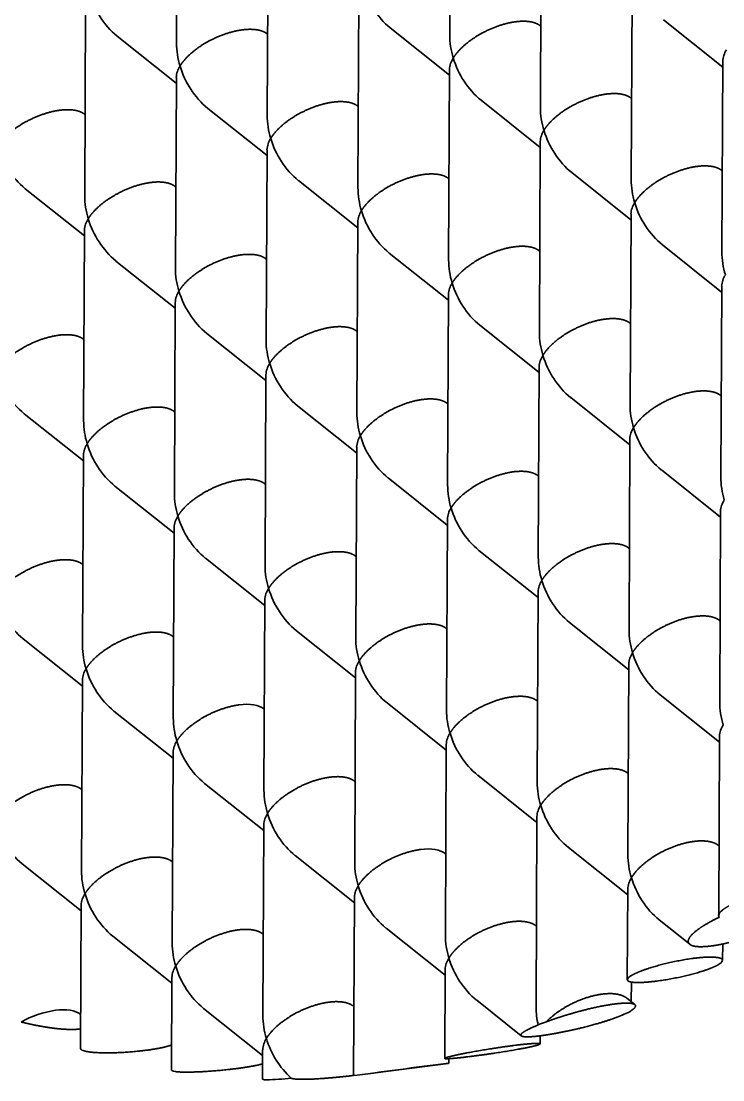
# Model space of a CAD drawing. Extents: x 23 to 587, y 4 to 413.
# Drawn here: x 423.98 to 427.67, y 117.62 to 123.18 of the extents above; entities that cross this region are included whole.
import ezdxf

# ---------------------------------------------------------------- set-up
doc = ezdxf.new("R2010")
doc.units = 0
doc.layers.get('0').update_dxf_attribs({"lineweight": 13})

# ---------------------------------------------------------------- blocks, each defined once
blk = doc.blocks.new('BLOCK6941')
at = {"color": 7, "lineweight": 35, "ltscale": 0.050027}
for p, q in [((0.043, -37.873), (0.033, -39.874)), ((-2.828, -37.958), (-2.838, -39.959)), ((0.996, -38.633), (0.986, -40.634)), ((-1.875, -38.717), (-1.884, -40.718)), ((1.949, -39.392), (1.939, -41.393)), ((-3.792, -39.561), (-3.802, -41.562)), ((-0.922, -39.477), (-0.931, -41.478)), ((0.031, -40.236), (0.022, -42.237)), ((2.902, -40.151), (2.892, -42.152)), ((-2.839, -40.321), (-2.849, -42.322)), ((0.984, -40.995), (0.975, -42.996)), ((-1.886, -41.08), (-1.896, -43.081)), ((1.938, -41.755), (1.928, -43.756)), ((-0.933, -41.839), (-0.943, -43.84)), ((-3.804, -41.924), (-3.813, -43.925)), ((2.891, -42.514), (2.881, -44.515)), ((-2.851, -42.683), (-2.86, -44.684)), ((0.02, -42.599), (0.01, -44.6)), ((-1.898, -43.443), (-1.907, -45.444)), ((0.973, -43.358), (0.963, -45.359)), ((1.926, -44.117), (1.917, -46.119)), ((-0.944, -44.202), (-0.954, -46.203)), ((-3.815, -44.287), (-3.825, -46.288)), ((2.879, -44.877), (2.87, -46.878)), ((0.009, -44.961), (-0.001, -46.963)), ((-2.862, -45.046), (-2.872, -47.047)), ((0.962, -45.721), (0.952, -47.722)), ((-1.909, -45.805), (-1.918, -47.807)), ((-0.956, -46.565), (-0.965, -48.566)), ((1.915, -46.48), (1.905, -48.481)), ((-3.826, -46.649), (-3.836, -48.651)), ((-0.003, -47.324), (-0.012, -49.325)), ((-2.873, -47.409), (-2.883, -49.41)), ((0.95, -48.084), (0.941, -50.085)), ((-1.92, -48.168), (-1.93, -50.169))]:
    blk.add_line(p, q, dxfattribs=at)
at = {"color": 7, "lineweight": 35, "ltscale": 0.00016101}
for p, q in [((0.99, -39.783), (0.985, -39.779)), ((-1.88, -39.868), (-1.885, -39.864)), ((1.943, -40.543), (1.938, -40.539)), ((-0.927, -40.627), (-0.932, -40.623)), ((-3.798, -40.712), (-3.803, -40.708)), ((2.896, -41.302), (2.891, -41.298)), ((0.026, -41.387), (0.021, -41.383)), ((-2.845, -41.471), (-2.85, -41.467)), ((-1.892, -42.231), (-1.897, -42.227)), ((0.979, -42.146), (0.974, -42.142)), ((1.932, -42.905), (1.927, -42.901)), ((-0.939, -42.99), (-0.944, -42.986)), ((-3.809, -43.075), (-3.814, -43.071)), ((2.885, -43.665), (2.88, -43.661)), ((0.014, -43.749), (0.009, -43.745)), ((-2.856, -43.834), (-2.861, -43.83)), ((0.968, -44.509), (0.963, -44.505)), ((-1.903, -44.593), (-1.908, -44.589)), ((-0.95, -45.353), (-0.955, -45.349)), ((1.921, -45.268), (1.916, -45.264)), ((-3.821, -45.437), (-3.826, -45.433)), ((0.003, -46.112), (-0.002, -46.108)), ((2.874, -46.027), (2.869, -46.023)), ((-2.867, -46.197), (-2.873, -46.193)), ((0.956, -46.871), (0.951, -46.867)), ((-1.914, -46.956), (-1.919, -46.952)), ((1.909, -47.631), (1.904, -47.627)), ((-3.832, -47.8), (-3.837, -47.796)), ((-0.961, -47.715), (-0.966, -47.711)), ((2.862, -48.39), (2.857, -48.386)), ((-2.879, -48.559), (-2.884, -48.555)), ((-0.008, -48.475), (-0.013, -48.471)), ((0.945, -49.234), (0.94, -49.23)), ((-1.926, -49.319), (-1.931, -49.315)), ((-0.973, -50.078), (-0.978, -50.074))]:
    blk.add_line(p, q, dxfattribs=at)
at = {"color": 7, "lineweight": 35, "ltscale": 0.019884}
for p, q in [((2.902, -40.213), (2.28, -39.717)), ((-2.84, -40.382), (-3.462, -39.887)), ((0.031, -40.298), (-0.591, -39.802)), ((0.984, -41.057), (0.362, -40.561)), ((-1.886, -41.142), (-2.509, -40.646)), ((1.937, -41.816), (1.315, -41.321)), ((-0.933, -41.901), (-1.555, -41.405)), ((-3.804, -41.986), (-4.426, -41.49)), ((2.89, -42.576), (2.268, -42.08)), ((0.02, -42.66), (-0.602, -42.165)), ((-2.851, -42.745), (-3.473, -42.249)), ((-1.898, -43.504), (-2.52, -43.009)), ((0.973, -43.42), (0.351, -42.924)), ((1.926, -44.179), (1.304, -43.683)), ((-0.945, -44.264), (-1.567, -43.768)), ((-3.815, -44.348), (-4.437, -43.853)), ((2.879, -44.938), (2.257, -44.443)), ((0.008, -45.023), (-0.614, -44.527)), ((-2.862, -45.108), (-3.484, -44.612)), ((0.961, -45.782), (0.339, -45.287)), ((-1.909, -45.867), (-2.531, -45.371)), ((-0.956, -46.626), (-1.578, -46.131)), ((1.915, -46.542), (1.292, -46.046)), ((-3.827, -46.711), (-4.449, -46.215)), ((-0.003, -47.386), (-0.625, -46.89)), ((2.868, -47.301), (2.246, -46.805)), ((-2.874, -47.47), (-3.496, -46.975)), ((0.95, -48.145), (0.328, -47.649)), ((-1.921, -48.23), (-2.543, -47.734)), ((1.903, -48.904), (1.281, -48.409)), ((-3.838, -49.074), (-4.46, -48.578)), ((-0.967, -48.989), (-1.59, -48.493)), ((-2.885, -49.833), (-3.507, -49.337)), ((-0.014, -49.748), (-0.636, -49.253)), ((-1.932, -50.592), (-2.554, -50.097))]:
    blk.add_line(p, q, dxfattribs=at)
at = {"color": 7, "lineweight": 35, "ltscale": 0.047028}
blk.add_line((2.868, -47.24), (2.859, -49.121), dxfattribs=at)
at = {"color": 7, "lineweight": 35, "ltscale": 0.023806}
blk.add_line((1.903, -48.843), (1.899, -49.795), dxfattribs=at)
at = {"color": 7, "lineweight": 35, "ltscale": 0.037616}
blk.add_line((-3.838, -49.012), (-3.845, -50.517), dxfattribs=at)
at = {"color": 7, "lineweight": 35, "ltscale": 0.046867}
blk.add_line((-0.967, -48.928), (-0.976, -50.802), dxfattribs=at)
at = {"color": 7, "lineweight": 35, "ltscale": 0.010265}
blk.add_line((2.555, -49.424), (2.234, -49.168), dxfattribs=at)
at = {"color": 7, "lineweight": 35, "ltscale": 0.004291}
blk.add_line((2.901, -49.421), (2.9, -49.592), dxfattribs=at)
at = {"color": 7, "lineweight": 35, "ltscale": 0.023382}
blk.add_line((-0.014, -49.687), (-0.019, -50.622), dxfattribs=at)
at = {"color": 7, "lineweight": 35, "ltscale": 0.024286}
blk.add_line((-2.885, -49.772), (-2.889, -50.743), dxfattribs=at)
at = {"color": 7, "lineweight": 35, "ltscale": 0.005187}
blk.add_line((1.942, -49.82), (1.941, -50.028), dxfattribs=at)
at = {"color": 7, "lineweight": 35, "ltscale": 0.01497}
blk.add_line((0.785, -50.385), (0.317, -50.012), dxfattribs=at)
at = {"color": 7, "lineweight": 35, "ltscale": 0.002713}
blk.add_line((1.978, -50.057), (1.893, -49.989), dxfattribs=at)
at = {"color": 7, "lineweight": 35, "ltscale": 0.000147225}
blk.add_line((-3.848, -50.159), (-3.842, -50.157), dxfattribs=at)
at = {"color": 7, "lineweight": 35, "ltscale": 0.000160587}
blk.add_line((-3.843, -50.163), (-3.848, -50.159), dxfattribs=at)
at = {"color": 7, "lineweight": 35, "ltscale": 0.001893}
blk.add_line((0.978, -50.263), (1.049, -50.237), dxfattribs=at)
at = {"color": 7, "lineweight": 35, "ltscale": 0.00052884}
blk.add_line((1.883, -50.151), (1.902, -50.142), dxfattribs=at)
at = {"color": 7, "lineweight": 35, "ltscale": 0.00043874}
blk.add_line((-3.861, -50.314), (-3.844, -50.311), dxfattribs=at)
at = {"color": 7, "lineweight": 35, "ltscale": 0.00043425}
blk.add_line((0.962, -50.271), (0.978, -50.263), dxfattribs=at)
at = {"color": 7, "lineweight": 35, "ltscale": 0.00213}
blk.add_line((0.983, -50.385), (0.982, -50.47), dxfattribs=at)
at = {"color": 7, "lineweight": 35, "ltscale": 0.007728}
blk.add_line((-1.932, -50.531), (-1.933, -50.84), dxfattribs=at)
at = {"color": 7, "lineweight": 35, "ltscale": 0.022685}
blk.add_line((-0.882, -50.791), (0.018, -50.674), dxfattribs=at)
at = {"color": 7, "lineweight": 35, "ltscale": 0.0001633}
blk.add_line((0.024, -50.673), (0.018, -50.674), dxfattribs=at)
at = {"color": 7, "lineweight": 35, "ltscale": 0.001191}
blk.add_line((0.025, -50.625), (0.024, -50.673), dxfattribs=at)
at = {"color": 7, "lineweight": 35, "ltscale": 0.000957414}
blk.add_line((-0.976, -50.802), (-0.938, -50.798), dxfattribs=at)
at = {"color": 7, "lineweight": 35, "ltscale": 0.001419}
blk.add_line((-0.938, -50.798), (-0.882, -50.791), dxfattribs=at)
at = {"color": 7, "lineweight": 35}
for centre, radius, start, end in [((-2.877, -39.186), 0.913, 196.3619, 230.1623), ((-0.006, -39.101), 0.913, 196.3619, 230.1623), ((0.87, -39.871), 0.837, 180.2046, 197.1191), ((-2, -39.956), 0.837, 180.2046, 197.1191), ((0.269, -40.25), 0.239, 146.5034, 176.6622), ((0.947, -39.86), 0.913, 196.3619, 230.1623), ((3.14, -40.165), 0.239, 146.5034, 176.6622), ((-2.601, -40.335), 0.239, 146.5034, 176.6622), ((-1.924, -39.945), 0.913, 196.3619, 230.1623), ((1.823, -40.631), 0.837, 180.2046, 197.1191), ((-1.047, -40.715), 0.837, 180.1991, 197.116), ((1.223, -41.009), 0.239, 146.5034, 176.6622), ((1.9, -40.62), 0.913, 196.3619, 230.1623), ((-1.648, -41.094), 0.239, 146.5034, 176.6622), ((-0.971, -40.705), 0.913, 196.3594, 230.1725), ((-3.841, -40.789), 0.913, 196.3619, 230.1623), ((2.777, -41.39), 0.837, 180.2046, 197.1191), ((-2.965, -41.559), 0.837, 180.2046, 197.1191), ((-0.094, -41.475), 0.837, 180.1991, 197.116), ((2.176, -41.769), 0.239, 146.5034, 176.6622), ((2.853, -41.379), 0.913, 196.3594, 230.1725), ((-0.695, -41.853), 0.239, 146.5296, 176.692), ((-0.018, -41.464), 0.913, 196.3594, 230.1725), ((-3.566, -41.938), 0.239, 146.5296, 176.692), ((-2.888, -41.548), 0.913, 196.3619, 230.1623), ((0.859, -42.234), 0.837, 180.2046, 197.1191), ((3.73, -42.149), 0.837, 180.2046, 197.1191), ((-2.012, -42.319), 0.837, 180.2046, 197.1191), ((3.129, -42.528), 0.239, 146.5034, 176.6622), ((-2.612, -42.697), 0.239, 146.5296, 176.692), ((-1.935, -42.308), 0.913, 196.3619, 230.1623), ((0.258, -42.613), 0.239, 146.5034, 176.6622), ((0.935, -42.223), 0.913, 196.3594, 230.1725), ((1.812, -42.993), 0.837, 180.2046, 197.1191), ((-1.059, -43.078), 0.837, 180.2046, 197.1191), ((1.211, -43.372), 0.239, 146.5034, 176.6622), ((1.889, -42.983), 0.913, 196.3619, 230.1623), ((-1.659, -43.457), 0.239, 146.5034, 176.6622), ((-0.982, -43.067), 0.913, 196.3619, 230.1623), ((-3.853, -43.152), 0.913, 196.3619, 230.1623), ((2.765, -43.753), 0.837, 180.2046, 197.1191), ((-0.105, -43.837), 0.837, 180.2046, 197.1191), ((-2.976, -43.922), 0.837, 180.2046, 197.1191), ((2.164, -44.131), 0.239, 146.5034, 176.6622), ((2.841, -43.742), 0.913, 196.3594, 230.1725), ((-0.706, -44.216), 0.239, 146.5034, 176.6622), ((-0.029, -43.827), 0.913, 196.3619, 230.1623), ((-3.577, -44.301), 0.239, 146.5034, 176.6622), ((-2.9, -43.911), 0.913, 196.3619, 230.1623), ((3.718, -44.512), 0.837, 180.1991, 197.116), ((-2.023, -44.681), 0.837, 180.2046, 197.1191), ((0.848, -44.597), 0.837, 180.2046, 197.1191), ((3.117, -44.891), 0.239, 146.5034, 176.6622), ((0.247, -44.975), 0.239, 146.5034, 176.6622), ((0.924, -44.586), 0.913, 196.3619, 230.1623), ((-2.624, -45.06), 0.239, 146.5034, 176.6622), ((-1.947, -44.671), 0.913, 196.3619, 230.1623), ((-1.07, -45.441), 0.837, 180.2046, 197.1191), ((1.801, -45.356), 0.837, 180.1991, 197.116), ((-1.671, -45.819), 0.239, 146.5034, 176.6622), ((-0.993, -45.43), 0.913, 196.3619, 230.1623), ((1.2, -45.735), 0.239, 146.5034, 176.6622), ((1.877, -45.345), 0.913, 196.3619, 230.1623), ((-3.864, -45.515), 0.913, 196.3619, 230.1623), ((2.754, -46.116), 0.837, 180.2046, 197.1191), ((-0.117, -46.2), 0.837, 180.2046, 197.1191), ((-2.987, -46.285), 0.837, 180.2046, 197.1191), ((-0.718, -46.579), 0.239, 146.5034, 176.6622), ((-0.04, -46.189), 0.913, 196.3619, 230.1623), ((2.153, -46.494), 0.239, 146.5296, 176.692), ((2.83, -46.105), 0.913, 196.3619, 230.1623), ((-3.588, -46.663), 0.239, 146.5296, 176.692), ((-2.911, -46.274), 0.913, 196.3619, 230.1623), ((3.707, -46.875), 0.837, 180.2046, 197.1191), ((0.836, -46.96), 0.837, 180.2046, 197.1191), ((-2.034, -47.044), 0.837, 180.2046, 197.1191), ((3.106, -47.253), 0.239, 146.5034, 176.6622), ((0.235, -47.338), 0.239, 146.5296, 176.692), ((0.913, -46.949), 0.913, 196.3619, 230.1623), ((-2.635, -47.423), 0.239, 146.5034, 176.6622), ((-1.958, -47.033), 0.913, 196.3619, 230.1623), ((1.789, -47.719), 0.837, 180.2046, 197.1191), ((-1.081, -47.804), 0.837, 180.2046, 197.1191), ((1.188, -48.097), 0.239, 146.5034, 176.6622), ((1.866, -47.708), 0.913, 196.3619, 230.1623), ((-1.682, -48.182), 0.239, 146.5034, 176.6622), ((-1.005, -47.793), 0.913, 196.3619, 230.1623), ((-3.875, -47.877), 0.913, 196.3619, 230.1623), ((-0.128, -48.563), 0.837, 180.2046, 197.1191), ((2.742, -48.478), 0.837, 180.2046, 197.1191), ((-2.999, -48.648), 0.837, 180.2046, 197.1191), ((2.142, -48.857), 0.239, 146.5034, 176.6622), ((2.819, -48.467), 0.913, 196.3619, 230.1623), ((-3.6, -49.026), 0.239, 146.5034, 176.6622), ((-2.922, -48.637), 0.913, 196.3619, 230.1623), ((-0.729, -48.941), 0.239, 146.5034, 176.6622), ((-0.052, -48.552), 0.913, 196.3619, 230.1623), ((2.942, -49.14), 0.086, 121.1523, 166.9645), ((2.886, -49.121), 0.0275, 180.1124, 223.3436), ((0.825, -49.322), 0.837, 180.2046, 197.1191), ((-2.046, -49.407), 0.837, 180.2046, 197.1191), ((0.224, -49.701), 0.239, 146.5034, 176.6622), ((0.901, -49.311), 0.913, 196.3594, 230.1725), ((-2.647, -49.785), 0.239, 146.5034, 176.6622), ((-1.969, -49.396), 0.913, 196.3619, 230.1623), ((2.836, -49.57), 0.068, 291.5622, 340.5866), ((1.963, -49.819), 0.0689, 111.4675, 159.1411), ((-3.949, -51.163), 1.059, 98.6779, 119.4316), ((1.751, -50.084), 0.81, 180.0159, 193.2861), ((1.866, -50.041), 0.108, 289.8835, 311.8488), ((-1.093, -50.166), 0.837, 180.2046, 197.1191), ((-1.693, -50.545), 0.239, 146.5296, 176.692), ((-1.008, -50.15), 0.923, 196.5069, 227.5162), ((-3.806, -50.498), 0.0445, 205.926, 268.3781), ((0.936, -50.409), 0.0776, 276.0714, 307.0322), ((7.236, -109.011), 58.783, 97.04697, 97.93779), ((0.031, -50.695), 0.0887, 97.1741, 123.9418), ((-1.906, -50.786), 0.0611, 243.6555, 280.4199), ((-1.942, -47.928), 2.919, 270.9257, 276.1228)]:
    blk.add_arc(centre, radius, start, end, dxfattribs=at)
for centre, major_axis, ratio, start_param, end_param in [((-2.372, -47.23), (0.489, 0.234), 0.464922, 0.221717, 0.956598), ((-0.466, -48.749), (0.489, 0.234), 0.464922, 0.221717, 0.956598), ((-4.301, -50.437), (0.489, 0.234), 0.464929, 0.219173, 0.956621), ((-2.415, -50.697), (0.474, 0.046), 0.108014, 3.13063, 3.534079)]:
    blk.add_ellipse(centre, major_axis=major_axis, ratio=ratio, start_param=start_param, end_param=end_param, dxfattribs=at)
for points, knots in [([(0.07, -40.118), (0.086, -40.092), (0.105, -40.065), (0.129, -40.038), (0.212, -39.955), (0.326, -39.876), (0.419, -39.824), (0.543, -39.774), (0.668, -39.746), (0.687, -39.742), (0.706, -39.739), (0.725, -39.737)], [0, 0, 0, 0, 0, 0, 0.437223, 0.437223, 0.437223, 1.382095, 1.382095, 1.382095, 1.555484, 1.555484, 1.555484, 1.555484, 1.555484, 1.555484]), ([(0.985, -39.779), (0.962, -39.761), (0.931, -39.745), (0.892, -39.735), (0.834, -39.729), (0.769, -39.732), (0.754, -39.733), (0.74, -39.735), (0.725, -39.737)], [0, 0, 0, 0, 0, 0, 0.4890695, 0.4890695, 0.4890695, 0.6239272, 0.6239272, 0.6239272, 0.6239272, 0.6239272, 0.6239272]), ([(-2.801, -40.203), (-2.785, -40.176), (-2.765, -40.149), (-2.742, -40.123), (-2.659, -40.039), (-2.545, -39.96), (-2.452, -39.909), (-2.328, -39.859), (-2.203, -39.831), (-2.184, -39.827), (-2.164, -39.824), (-2.146, -39.822)], [0, 0, 0, 0, 0, 0, 0.437223, 0.437223, 0.437223, 1.382095, 1.382095, 1.382095, 1.555484, 1.555484, 1.555484, 1.555484, 1.555484, 1.555484]), ([(-1.885, -39.864), (-1.909, -39.845), (-1.94, -39.83), (-1.978, -39.82), (-2.037, -39.814), (-2.102, -39.817), (-2.116, -39.818), (-2.131, -39.82), (-2.146, -39.822)], [0, 0, 0, 0, 0, 0, 0.4890695, 0.4890695, 0.4890695, 0.6239272, 0.6239272, 0.6239272, 0.6239272, 0.6239272, 0.6239272]), ([(1.023, -40.877), (1.039, -40.851), (1.058, -40.824), (1.082, -40.797), (1.165, -40.714), (1.279, -40.635), (1.372, -40.583), (1.496, -40.533), (1.621, -40.506), (1.64, -40.502), (1.659, -40.499), (1.678, -40.496)], [0, 0, 0, 0, 0, 0, 0.437223, 0.437223, 0.437223, 1.382095, 1.382095, 1.382095, 1.555484, 1.555484, 1.555484, 1.555484, 1.555484, 1.555484]), ([(1.938, -40.539), (1.915, -40.52), (1.884, -40.505), (1.845, -40.494), (1.787, -40.488), (1.722, -40.492), (1.707, -40.493), (1.693, -40.494), (1.678, -40.496)], [0, 0, 0, 0, 0, 0, 0.4890695, 0.4890695, 0.4890695, 0.6239272, 0.6239272, 0.6239272, 0.6239272, 0.6239272, 0.6239272]), ([(-4.718, -41.047), (-4.702, -41.02), (-4.683, -40.993), (-4.659, -40.967), (-4.576, -40.883), (-4.462, -40.804), (-4.369, -40.753), (-4.245, -40.703), (-4.12, -40.675), (-4.101, -40.671), (-4.082, -40.668), (-4.063, -40.666)], [0, 0, 0, 0, 0, 0, 0.437223, 0.437223, 0.437223, 1.382095, 1.382095, 1.382095, 1.555484, 1.555484, 1.555484, 1.555484, 1.555484, 1.555484]), ([(-3.803, -40.708), (-3.826, -40.689), (-3.857, -40.674), (-3.896, -40.664), (-3.954, -40.658), (-4.019, -40.661), (-4.034, -40.662), (-4.048, -40.664), (-4.063, -40.666)], [0, 0, 0, 0, 0, 0, 0.4890695, 0.4890695, 0.4890695, 0.6239272, 0.6239272, 0.6239272, 0.6239272, 0.6239272, 0.6239272]), ([(-1.848, -40.962), (-1.832, -40.936), (-1.812, -40.909), (-1.789, -40.882), (-1.706, -40.799), (-1.592, -40.72), (-1.498, -40.668), (-1.375, -40.618), (-1.25, -40.59), (-1.231, -40.586), (-1.211, -40.583), (-1.192, -40.581)], [0, 0, 0, 0, 0, 0, 0.437223, 0.437223, 0.437223, 1.382095, 1.382095, 1.382095, 1.555484, 1.555484, 1.555484, 1.555484, 1.555484, 1.555484]), ([(-0.932, -40.623), (-0.956, -40.605), (-0.987, -40.589), (-1.025, -40.579), (-1.084, -40.573), (-1.149, -40.576), (-1.163, -40.577), (-1.178, -40.579), (-1.192, -40.581)], [0, 0, 0, 0, 0, 0, 0.4890695, 0.4890695, 0.4890695, 0.6239272, 0.6239272, 0.6239272, 0.6239272, 0.6239272, 0.6239272]), ([(-0.894, -41.721), (-0.879, -41.695), (-0.859, -41.668), (-0.836, -41.641), (-0.753, -41.558), (-0.639, -41.479), (-0.545, -41.427), (-0.422, -41.377), (-0.297, -41.35), (-0.277, -41.346), (-0.258, -41.343), (-0.239, -41.34)], [0, 0, 0, 0, 0, 0, 0.437223, 0.437223, 0.437223, 1.382095, 1.382095, 1.382095, 1.555484, 1.555484, 1.555484, 1.555484, 1.555484, 1.555484]), ([(0.021, -41.383), (-0.003, -41.364), (-0.034, -41.349), (-0.072, -41.338), (-0.13, -41.333), (-0.196, -41.336), (-0.21, -41.337), (-0.225, -41.338), (-0.239, -41.34)], [0, 0, 0, 0, 0, 0, 0.4890695, 0.4890695, 0.4890695, 0.6239272, 0.6239272, 0.6239272, 0.6239272, 0.6239272, 0.6239272]), ([(1.976, -41.637), (1.992, -41.61), (2.011, -41.583), (2.035, -41.557), (2.118, -41.474), (2.232, -41.394), (2.325, -41.343), (2.449, -41.293), (2.574, -41.265), (2.593, -41.261), (2.612, -41.258), (2.631, -41.256)], [0, 0, 0, 0, 0, 0, 0.437223, 0.437223, 0.437223, 1.382095, 1.382095, 1.382095, 1.555484, 1.555484, 1.555484, 1.555484, 1.555484, 1.555484]), ([(2.891, -41.298), (2.868, -41.279), (2.837, -41.264), (2.799, -41.254), (2.74, -41.248), (2.675, -41.251), (2.661, -41.252), (2.646, -41.254), (2.631, -41.256)], [0, 0, 0, 0, 0, 0, 0.4890695, 0.4890695, 0.4890695, 0.6239272, 0.6239272, 0.6239272, 0.6239272, 0.6239272, 0.6239272]), ([(-3.765, -41.806), (-3.749, -41.78), (-3.73, -41.753), (-3.706, -41.726), (-3.623, -41.643), (-3.509, -41.564), (-3.416, -41.512), (-3.292, -41.462), (-3.167, -41.434), (-3.148, -41.431), (-3.129, -41.427), (-3.11, -41.425)], [0, 0, 0, 0, 0, 0, 0.437223, 0.437223, 0.437223, 1.382095, 1.382095, 1.382095, 1.555484, 1.555484, 1.555484, 1.555484, 1.555484, 1.555484]), ([(-2.85, -41.467), (-2.873, -41.449), (-2.904, -41.433), (-2.943, -41.423), (-3.001, -41.417), (-3.066, -41.42), (-3.081, -41.421), (-3.095, -41.423), (-3.11, -41.425)], [0, 0, 0, 0, 0, 0, 0.4890695, 0.4890695, 0.4890695, 0.6239272, 0.6239272, 0.6239272, 0.6239272, 0.6239272, 0.6239272]), ([(0.059, -42.481), (0.074, -42.454), (0.094, -42.427), (0.117, -42.401), (0.2, -42.318), (0.314, -42.238), (0.408, -42.187), (0.531, -42.137), (0.656, -42.109), (0.676, -42.105), (0.695, -42.102), (0.714, -42.1)], [0, 0, 0, 0, 0, 0, 0.437223, 0.437223, 0.437223, 1.382095, 1.382095, 1.382095, 1.555484, 1.555484, 1.555484, 1.555484, 1.555484, 1.555484]), ([(0.974, -42.142), (0.95, -42.123), (0.92, -42.108), (0.881, -42.098), (0.823, -42.092), (0.757, -42.095), (0.743, -42.096), (0.728, -42.098), (0.714, -42.1)], [0, 0, 0, 0, 0, 0, 0.4890695, 0.4890695, 0.4890695, 0.6239272, 0.6239272, 0.6239272, 0.6239272, 0.6239272, 0.6239272]), ([(-2.812, -42.565), (-2.796, -42.539), (-2.777, -42.512), (-2.753, -42.485), (-2.67, -42.402), (-2.556, -42.323), (-2.463, -42.271), (-2.339, -42.221), (-2.214, -42.194), (-2.195, -42.19), (-2.176, -42.187), (-2.157, -42.184)], [0, 0, 0, 0, 0, 0, 0.437223, 0.437223, 0.437223, 1.382095, 1.382095, 1.382095, 1.555484, 1.555484, 1.555484, 1.555484, 1.555484, 1.555484]), ([(-1.897, -42.227), (-1.92, -42.208), (-1.951, -42.193), (-1.99, -42.182), (-2.048, -42.177), (-2.113, -42.18), (-2.128, -42.181), (-2.142, -42.182), (-2.157, -42.184)], [0, 0, 0, 0, 0, 0, 0.4890695, 0.4890695, 0.4890695, 0.6239272, 0.6239272, 0.6239272, 0.6239272, 0.6239272, 0.6239272]), ([(1.012, -43.24), (1.028, -43.214), (1.047, -43.187), (1.071, -43.16), (1.153, -43.077), (1.268, -42.998), (1.361, -42.946), (1.484, -42.896), (1.609, -42.868), (1.629, -42.865), (1.648, -42.861), (1.667, -42.859)], [0, 0, 0, 0, 0, 0, 0.437223, 0.437223, 0.437223, 1.382095, 1.382095, 1.382095, 1.555484, 1.555484, 1.555484, 1.555484, 1.555484, 1.555484]), ([(1.927, -42.901), (1.904, -42.883), (1.873, -42.868), (1.834, -42.857), (1.776, -42.851), (1.71, -42.854), (1.696, -42.856), (1.682, -42.857), (1.667, -42.859)], [0, 0, 0, 0, 0, 0, 0.4890695, 0.4890695, 0.4890695, 0.6239272, 0.6239272, 0.6239272, 0.6239272, 0.6239272, 0.6239272]), ([(-1.859, -43.325), (-1.843, -43.298), (-1.824, -43.271), (-1.8, -43.245), (-1.717, -43.162), (-1.603, -43.082), (-1.51, -43.031), (-1.386, -42.981), (-1.261, -42.953), (-1.242, -42.949), (-1.223, -42.946), (-1.204, -42.944)], [0, 0, 0, 0, 0, 0, 0.437223, 0.437223, 0.437223, 1.382095, 1.382095, 1.382095, 1.555484, 1.555484, 1.555484, 1.555484, 1.555484, 1.555484]), ([(-0.944, -42.986), (-0.967, -42.967), (-0.998, -42.952), (-1.036, -42.942), (-1.095, -42.936), (-1.16, -42.939), (-1.174, -42.94), (-1.189, -42.942), (-1.204, -42.944)], [0, 0, 0, 0, 0, 0, 0.4890695, 0.4890695, 0.4890695, 0.6239272, 0.6239272, 0.6239272, 0.6239272, 0.6239272, 0.6239272]), ([(-4.729, -43.409), (-4.714, -43.383), (-4.694, -43.356), (-4.671, -43.329), (-4.588, -43.246), (-4.474, -43.167), (-4.38, -43.115), (-4.257, -43.065), (-4.132, -43.038), (-4.112, -43.034), (-4.093, -43.031), (-4.074, -43.028)], [0, 0, 0, 0, 0, 0, 0.437223, 0.437223, 0.437223, 1.382095, 1.382095, 1.382095, 1.555484, 1.555484, 1.555484, 1.555484, 1.555484, 1.555484]), ([(-3.814, -43.071), (-3.838, -43.052), (-3.869, -43.037), (-3.907, -43.026), (-3.966, -43.021), (-4.031, -43.024), (-4.045, -43.025), (-4.06, -43.026), (-4.074, -43.028)], [0, 0, 0, 0, 0, 0, 0.4890695, 0.4890695, 0.4890695, 0.6239272, 0.6239272, 0.6239272, 0.6239272, 0.6239272, 0.6239272]), ([(1.965, -43.999), (1.981, -43.973), (2, -43.946), (2.024, -43.919), (2.107, -43.836), (2.221, -43.757), (2.314, -43.705), (2.437, -43.656), (2.562, -43.628), (2.582, -43.624), (2.601, -43.621), (2.62, -43.618)], [0, 0, 0, 0, 0, 0, 0.437223, 0.437223, 0.437223, 1.382095, 1.382095, 1.382095, 1.555484, 1.555484, 1.555484, 1.555484, 1.555484, 1.555484]), ([(2.88, -43.661), (2.857, -43.642), (2.826, -43.627), (2.787, -43.617), (2.729, -43.611), (2.664, -43.614), (2.649, -43.615), (2.635, -43.616), (2.62, -43.618)], [0, 0, 0, 0, 0, 0, 0.4890695, 0.4890695, 0.4890695, 0.6239272, 0.6239272, 0.6239272, 0.6239272, 0.6239272, 0.6239272]), ([(-3.776, -44.169), (-3.761, -44.142), (-3.741, -44.115), (-3.718, -44.089), (-3.635, -44.006), (-3.521, -43.926), (-3.427, -43.875), (-3.304, -43.825), (-3.179, -43.797), (-3.159, -43.793), (-3.14, -43.79), (-3.121, -43.788)], [0, 0, 0, 0, 0, 0, 0.437223, 0.437223, 0.437223, 1.382095, 1.382095, 1.382095, 1.555484, 1.555484, 1.555484, 1.555484, 1.555484, 1.555484]), ([(-2.861, -43.83), (-2.885, -43.811), (-2.916, -43.796), (-2.954, -43.786), (-3.012, -43.78), (-3.078, -43.783), (-3.092, -43.784), (-3.107, -43.786), (-3.121, -43.788)], [0, 0, 0, 0, 0, 0, 0.4890695, 0.4890695, 0.4890695, 0.6239272, 0.6239272, 0.6239272, 0.6239272, 0.6239272, 0.6239272]), ([(-0.906, -44.084), (-0.89, -44.058), (-0.871, -44.031), (-0.847, -44.004), (-0.764, -43.921), (-0.65, -43.842), (-0.557, -43.79), (-0.433, -43.74), (-0.308, -43.712), (-0.289, -43.709), (-0.27, -43.705), (-0.251, -43.703)], [0, 0, 0, 0, 0, 0, 0.437223, 0.437223, 0.437223, 1.382095, 1.382095, 1.382095, 1.555484, 1.555484, 1.555484, 1.555484, 1.555484, 1.555484]), ([(0.009, -43.745), (-0.014, -43.727), (-0.045, -43.712), (-0.083, -43.701), (-0.142, -43.695), (-0.207, -43.698), (-0.221, -43.7), (-0.236, -43.701), (-0.251, -43.703)], [0, 0, 0, 0, 0, 0, 0.4890695, 0.4890695, 0.4890695, 0.6239272, 0.6239272, 0.6239272, 0.6239272, 0.6239272, 0.6239272]), ([(0.047, -44.843), (0.063, -44.817), (0.082, -44.79), (0.106, -44.763), (0.189, -44.68), (0.303, -44.601), (0.396, -44.549), (0.52, -44.5), (0.645, -44.472), (0.664, -44.468), (0.683, -44.465), (0.702, -44.462)], [0, 0, 0, 0, 0, 0, 0.437223, 0.437223, 0.437223, 1.382095, 1.382095, 1.382095, 1.555484, 1.555484, 1.555484, 1.555484, 1.555484, 1.555484]), ([(0.963, -44.505), (0.939, -44.486), (0.908, -44.471), (0.87, -44.461), (0.811, -44.455), (0.746, -44.458), (0.732, -44.459), (0.717, -44.46), (0.702, -44.462)], [0, 0, 0, 0, 0, 0, 0.4890695, 0.4890695, 0.4890695, 0.6239272, 0.6239272, 0.6239272, 0.6239272, 0.6239272, 0.6239272]), ([(-2.823, -44.928), (-2.808, -44.902), (-2.788, -44.875), (-2.765, -44.848), (-2.682, -44.765), (-2.567, -44.686), (-2.474, -44.634), (-2.351, -44.584), (-2.226, -44.556), (-2.206, -44.553), (-2.187, -44.549), (-2.168, -44.547)], [0, 0, 0, 0, 0, 0, 0.437223, 0.437223, 0.437223, 1.382095, 1.382095, 1.382095, 1.555484, 1.555484, 1.555484, 1.555484, 1.555484, 1.555484]), ([(-1.908, -44.589), (-1.931, -44.571), (-1.962, -44.556), (-2.001, -44.545), (-2.059, -44.539), (-2.125, -44.542), (-2.139, -44.544), (-2.153, -44.545), (-2.168, -44.547)], [0, 0, 0, 0, 0, 0, 0.4890695, 0.4890695, 0.4890695, 0.6239272, 0.6239272, 0.6239272, 0.6239272, 0.6239272, 0.6239272]), ([(1, -45.603), (1.016, -45.576), (1.036, -45.55), (1.059, -45.523), (1.142, -45.44), (1.256, -45.36), (1.349, -45.309), (1.473, -45.259), (1.598, -45.231), (1.617, -45.227), (1.637, -45.224), (1.655, -45.222)], [0, 0, 0, 0, 0, 0, 0.437223, 0.437223, 0.437223, 1.382095, 1.382095, 1.382095, 1.555484, 1.555484, 1.555484, 1.555484, 1.555484, 1.555484]), ([(1.916, -45.264), (1.892, -45.245), (1.861, -45.23), (1.823, -45.22), (1.764, -45.214), (1.699, -45.217), (1.685, -45.218), (1.67, -45.22), (1.655, -45.222)], [0, 0, 0, 0, 0, 0, 0.4890695, 0.4890695, 0.4890695, 0.6239272, 0.6239272, 0.6239272, 0.6239272, 0.6239272, 0.6239272]), ([(-1.87, -45.687), (-1.854, -45.661), (-1.835, -45.634), (-1.811, -45.607), (-1.728, -45.524), (-1.614, -45.445), (-1.521, -45.393), (-1.398, -45.344), (-1.273, -45.316), (-1.253, -45.312), (-1.234, -45.309), (-1.215, -45.306)], [0, 0, 0, 0, 0, 0, 0.437223, 0.437223, 0.437223, 1.382095, 1.382095, 1.382095, 1.555484, 1.555484, 1.555484, 1.555484, 1.555484, 1.555484]), ([(-0.955, -45.349), (-0.978, -45.33), (-1.009, -45.315), (-1.048, -45.305), (-1.106, -45.299), (-1.171, -45.302), (-1.186, -45.303), (-1.2, -45.304), (-1.215, -45.306)], [0, 0, 0, 0, 0, 0, 0.4890695, 0.4890695, 0.4890695, 0.6239272, 0.6239272, 0.6239272, 0.6239272, 0.6239272, 0.6239272]), ([(-4.741, -45.772), (-4.725, -45.746), (-4.706, -45.719), (-4.682, -45.692), (-4.599, -45.609), (-4.485, -45.53), (-4.392, -45.478), (-4.268, -45.428), (-4.143, -45.4), (-4.124, -45.397), (-4.105, -45.393), (-4.086, -45.391)], [0, 0, 0, 0, 0, 0, 0.437223, 0.437223, 0.437223, 1.382095, 1.382095, 1.382095, 1.555484, 1.555484, 1.555484, 1.555484, 1.555484, 1.555484]), ([(-3.826, -45.433), (-3.849, -45.415), (-3.88, -45.4), (-3.918, -45.389), (-3.977, -45.383), (-4.042, -45.386), (-4.056, -45.388), (-4.071, -45.389), (-4.086, -45.391)], [0, 0, 0, 0, 0, 0, 0.4890695, 0.4890695, 0.4890695, 0.6239272, 0.6239272, 0.6239272, 0.6239272, 0.6239272, 0.6239272]), ([(1.953, -46.362), (1.969, -46.336), (1.989, -46.309), (2.012, -46.282), (2.095, -46.199), (2.209, -46.12), (2.303, -46.068), (2.426, -46.018), (2.551, -45.99), (2.57, -45.987), (2.59, -45.984), (2.609, -45.981)], [0, 0, 0, 0, 0, 0, 0.437223, 0.437223, 0.437223, 1.382095, 1.382095, 1.382095, 1.555484, 1.555484, 1.555484, 1.555484, 1.555484, 1.555484]), ([(2.869, -46.023), (2.845, -46.005), (2.814, -45.99), (2.776, -45.979), (2.717, -45.973), (2.652, -45.977), (2.638, -45.978), (2.623, -45.979), (2.609, -45.981)], [0, 0, 0, 0, 0, 0, 0.4890695, 0.4890695, 0.4890695, 0.6239272, 0.6239272, 0.6239272, 0.6239272, 0.6239272, 0.6239272]), ([(-0.917, -46.447), (-0.901, -46.42), (-0.882, -46.394), (-0.858, -46.367), (-0.775, -46.284), (-0.661, -46.204), (-0.568, -46.153), (-0.444, -46.103), (-0.32, -46.075), (-0.3, -46.071), (-0.281, -46.068), (-0.262, -46.066)], [0, 0, 0, 0, 0, 0, 0.437223, 0.437223, 0.437223, 1.382095, 1.382095, 1.382095, 1.555484, 1.555484, 1.555484, 1.555484, 1.555484, 1.555484]), ([(-0.002, -46.108), (-0.025, -46.089), (-0.056, -46.074), (-0.095, -46.064), (-0.153, -46.058), (-0.218, -46.061), (-0.233, -46.062), (-0.247, -46.064), (-0.262, -46.066)], [0, 0, 0, 0, 0, 0, 0.4890695, 0.4890695, 0.4890695, 0.6239272, 0.6239272, 0.6239272, 0.6239272, 0.6239272, 0.6239272]), ([(-3.788, -46.531), (-3.772, -46.505), (-3.753, -46.478), (-3.729, -46.451), (-3.646, -46.368), (-3.532, -46.289), (-3.439, -46.237), (-3.315, -46.188), (-3.19, -46.16), (-3.171, -46.156), (-3.152, -46.153), (-3.133, -46.15)], [0, 0, 0, 0, 0, 0, 0.437223, 0.437223, 0.437223, 1.382095, 1.382095, 1.382095, 1.555484, 1.555484, 1.555484, 1.555484, 1.555484, 1.555484]), ([(-2.873, -46.193), (-2.896, -46.174), (-2.927, -46.159), (-2.965, -46.149), (-3.024, -46.143), (-3.089, -46.146), (-3.103, -46.147), (-3.118, -46.148), (-3.133, -46.15)], [0, 0, 0, 0, 0, 0, 0.4890695, 0.4890695, 0.4890695, 0.6239272, 0.6239272, 0.6239272, 0.6239272, 0.6239272, 0.6239272]), ([(-2.835, -47.291), (-2.819, -47.264), (-2.8, -47.238), (-2.776, -47.211), (-2.693, -47.128), (-2.579, -47.048), (-2.486, -46.997), (-2.362, -46.947), (-2.237, -46.919), (-2.218, -46.915), (-2.198, -46.912), (-2.18, -46.91)], [0, 0, 0, 0, 0, 0, 0.437223, 0.437223, 0.437223, 1.382095, 1.382095, 1.382095, 1.555484, 1.555484, 1.555484, 1.555484, 1.555484, 1.555484]), ([(0.036, -47.206), (0.052, -47.18), (0.071, -47.153), (0.095, -47.126), (0.178, -47.043), (0.292, -46.964), (0.385, -46.912), (0.509, -46.862), (0.634, -46.834), (0.653, -46.831), (0.672, -46.828), (0.691, -46.825)], [0, 0, 0, 0, 0, 0, 0.437223, 0.437223, 0.437223, 1.382095, 1.382095, 1.382095, 1.555484, 1.555484, 1.555484, 1.555484, 1.555484, 1.555484]), ([(0.951, -46.867), (0.928, -46.849), (0.897, -46.834), (0.858, -46.823), (0.8, -46.817), (0.735, -46.821), (0.72, -46.822), (0.706, -46.823), (0.691, -46.825)], [0, 0, 0, 0, 0, 0, 0.4890695, 0.4890695, 0.4890695, 0.6239272, 0.6239272, 0.6239272, 0.6239272, 0.6239272, 0.6239272]), ([(-1.882, -48.05), (-1.866, -48.024), (-1.846, -47.997), (-1.823, -47.97), (-1.74, -47.887), (-1.626, -47.808), (-1.533, -47.756), (-1.409, -47.706), (-1.284, -47.678), (-1.265, -47.675), (-1.245, -47.672), (-1.226, -47.669)], [0, 0, 0, 0, 0, 0, 0.437223, 0.437223, 0.437223, 1.382095, 1.382095, 1.382095, 1.555484, 1.555484, 1.555484, 1.555484, 1.555484, 1.555484]), ([(-0.966, -47.711), (-0.99, -47.693), (-1.021, -47.678), (-1.059, -47.667), (-1.118, -47.661), (-1.183, -47.665), (-1.197, -47.666), (-1.212, -47.667), (-1.226, -47.669)], [0, 0, 0, 0, 0, 0, 0.4890695, 0.4890695, 0.4890695, 0.6239272, 0.6239272, 0.6239272, 0.6239272, 0.6239272, 0.6239272]), ([(0.989, -47.965), (1.005, -47.939), (1.024, -47.912), (1.048, -47.886), (1.131, -47.802), (1.245, -47.723), (1.338, -47.671), (1.462, -47.622), (1.587, -47.594), (1.606, -47.59), (1.625, -47.587), (1.644, -47.584)], [0, 0, 0, 0, 0, 0, 0.437223, 0.437223, 0.437223, 1.382095, 1.382095, 1.382095, 1.555484, 1.555484, 1.555484, 1.555484, 1.555484, 1.555484]), ([(1.904, -47.627), (1.881, -47.608), (1.85, -47.593), (1.811, -47.583), (1.753, -47.577), (1.688, -47.58), (1.673, -47.581), (1.659, -47.583), (1.644, -47.584)], [0, 0, 0, 0, 0, 0, 0.4890695, 0.4890695, 0.4890695, 0.6239272, 0.6239272, 0.6239272, 0.6239272, 0.6239272, 0.6239272]), ([(-4.752, -48.135), (-4.736, -48.108), (-4.717, -48.082), (-4.693, -48.055), (-4.61, -47.972), (-4.496, -47.892), (-4.403, -47.841), (-4.28, -47.791), (-4.155, -47.763), (-4.135, -47.759), (-4.116, -47.756), (-4.097, -47.754)], [0, 0, 0, 0, 0, 0, 0.437223, 0.437223, 0.437223, 1.382095, 1.382095, 1.382095, 1.555484, 1.555484, 1.555484, 1.555484, 1.555484, 1.555484]), ([(-3.837, -47.796), (-3.86, -47.777), (-3.891, -47.762), (-3.93, -47.752), (-3.988, -47.746), (-4.053, -47.749), (-4.068, -47.75), (-4.082, -47.752), (-4.097, -47.754)], [0, 0, 0, 0, 0, 0, 0.4890695, 0.4890695, 0.4890695, 0.6239272, 0.6239272, 0.6239272, 0.6239272, 0.6239272, 0.6239272]), ([(1.942, -48.725), (1.958, -48.699), (1.977, -48.672), (2.001, -48.645), (2.084, -48.562), (2.198, -48.482), (2.291, -48.431), (2.415, -48.381), (2.54, -48.353), (2.559, -48.349), (2.578, -48.346), (2.597, -48.344)], [0, 0, 0, 0, 0, 0, 0.437223, 0.437223, 0.437223, 1.382095, 1.382095, 1.382095, 1.555484, 1.555484, 1.555484, 1.555484, 1.555484, 1.555484]), ([(2.857, -48.386), (2.834, -48.367), (2.803, -48.352), (2.765, -48.342), (2.706, -48.336), (2.641, -48.339), (2.626, -48.34), (2.612, -48.342), (2.597, -48.344)], [0, 0, 0, 0, 0, 0, 0.4890695, 0.4890695, 0.4890695, 0.6239272, 0.6239272, 0.6239272, 0.6239272, 0.6239272, 0.6239272]), ([(-0.929, -48.809), (-0.913, -48.783), (-0.893, -48.756), (-0.87, -48.73), (-0.787, -48.646), (-0.673, -48.567), (-0.579, -48.515), (-0.456, -48.466), (-0.331, -48.438), (-0.312, -48.434), (-0.292, -48.431), (-0.273, -48.428)], [0, 0, 0, 0, 0, 0, 0.437223, 0.437223, 0.437223, 1.382095, 1.382095, 1.382095, 1.555484, 1.555484, 1.555484, 1.555484, 1.555484, 1.555484]), ([(-3.799, -48.894), (-3.783, -48.868), (-3.764, -48.841), (-3.74, -48.814), (-3.657, -48.731), (-3.543, -48.652), (-3.45, -48.6), (-3.326, -48.55), (-3.201, -48.522), (-3.182, -48.519), (-3.163, -48.516), (-3.144, -48.513)], [0, 0, 0, 0, 0, 0, 0.437223, 0.437223, 0.437223, 1.382095, 1.382095, 1.382095, 1.555484, 1.555484, 1.555484, 1.555484, 1.555484, 1.555484]), ([(-2.884, -48.555), (-2.907, -48.537), (-2.938, -48.522), (-2.977, -48.511), (-3.035, -48.505), (-3.1, -48.509), (-3.115, -48.51), (-3.129, -48.511), (-3.144, -48.513)], [0, 0, 0, 0, 0, 0, 0.4890695, 0.4890695, 0.4890695, 0.6239272, 0.6239272, 0.6239272, 0.6239272, 0.6239272, 0.6239272]), ([(2.897, -49.066), (2.938, -49.032), (3.004, -48.996), (3.088, -48.96), (3.262, -48.9), (3.458, -48.856), (3.548, -48.841), (3.684, -48.829), (3.782, -48.837), (3.813, -48.843), (3.843, -48.856), (3.856, -48.873), (3.859, -48.878), (3.86, -48.883), (3.86, -48.889)], [0, 0, 0, 0, 0, 0, 0.936294, 0.936294, 0.936294, 1.701389, 1.701389, 1.701389, 2.188466, 2.188466, 2.188466, 2.371762, 2.371762, 2.371762, 2.371762, 2.371762, 2.371762]), ([(2.784, -49.441), (2.799, -49.439), (2.815, -49.437), (2.831, -49.434), (2.863, -49.429), (2.895, -49.422), (2.911, -49.419), (2.959, -49.408), (3.006, -49.396), (3.039, -49.387), (3.177, -49.346), (3.294, -49.301), (3.376, -49.264), (3.508, -49.195), (3.596, -49.127), (3.627, -49.096), (3.646, -49.065), (3.646, -49.038)], [0, 0, 0, 0, 0, 0, 0.141909, 0.141909, 0.141909, 0.283818, 0.283818, 0.283818, 0.565453, 0.565453, 0.565453, 1.622847, 1.622847, 1.622847, 2.580538, 2.580538, 2.580538, 2.580538, 2.580538, 2.580538]), ([(0.025, -49.569), (0.04, -49.543), (0.06, -49.516), (0.083, -49.489), (0.166, -49.406), (0.28, -49.326), (0.374, -49.275), (0.497, -49.225), (0.622, -49.197), (0.642, -49.193), (0.661, -49.19), (0.68, -49.188)], [0, 0, 0, 0, 0, 0, 0.437223, 0.437223, 0.437223, 1.382095, 1.382095, 1.382095, 1.555484, 1.555484, 1.555484, 1.555484, 1.555484, 1.555484]), ([(0.94, -49.23), (0.916, -49.211), (0.885, -49.196), (0.847, -49.186), (0.789, -49.18), (0.723, -49.183), (0.709, -49.184), (0.694, -49.186), (0.68, -49.188)], [0, 0, 0, 0, 0, 0, 0.4890695, 0.4890695, 0.4890695, 0.6239272, 0.6239272, 0.6239272, 0.6239272, 0.6239272, 0.6239272]), ([(2.555, -49.424), (2.53, -49.404), (2.532, -49.376), (2.551, -49.346), (2.608, -49.288), (2.703, -49.225), (2.75, -49.197), (2.805, -49.168), (2.866, -49.139)], [0, 0, 0, 0, 0, 0, 1.029841, 1.029841, 1.029841, 1.821992, 1.821992, 1.821992, 1.821992, 1.821992, 1.821992]), ([(-2.846, -49.653), (-2.83, -49.627), (-2.811, -49.6), (-2.787, -49.574), (-2.704, -49.49), (-2.59, -49.411), (-2.497, -49.36), (-2.373, -49.31), (-2.248, -49.282), (-2.229, -49.278), (-2.21, -49.275), (-2.191, -49.272)], [0, 0, 0, 0, 0, 0, 0.437223, 0.437223, 0.437223, 1.382095, 1.382095, 1.382095, 1.555484, 1.555484, 1.555484, 1.555484, 1.555484, 1.555484]), ([(-1.931, -49.315), (-1.954, -49.296), (-1.985, -49.281), (-2.024, -49.271), (-2.082, -49.265), (-2.147, -49.268), (-2.162, -49.269), (-2.176, -49.271), (-2.191, -49.272)], [0, 0, 0, 0, 0, 0, 0.4890695, 0.4890695, 0.4890695, 0.6239272, 0.6239272, 0.6239272, 0.6239272, 0.6239272, 0.6239272]), ([(2.784, -49.441), (2.738, -49.447), (2.695, -49.45), (2.658, -49.451), (2.611, -49.447), (2.579, -49.438), (2.569, -49.433), (2.561, -49.429), (2.555, -49.424)], [0, 0, 0, 0, 0, 0, 0.4183156, 0.4183156, 0.4183156, 0.6660727, 0.6660727, 0.6660727, 0.6660727, 0.6660727, 0.6660727]), ([(1.937, -49.755), (1.979, -49.729), (2.046, -49.7), (2.133, -49.67), (2.309, -49.621), (2.502, -49.583), (2.589, -49.569), (2.72, -49.556), (2.817, -49.558), (2.847, -49.561), (2.88, -49.568), (2.895, -49.58), (2.898, -49.584), (2.9, -49.588), (2.9, -49.592)], [0, 0, 0, 0, 0, 0, 0.919532, 0.919532, 0.919532, 1.673621, 1.673621, 1.673621, 2.130618, 2.130618, 2.130618, 2.331073, 2.331073, 2.331073, 2.331073, 2.331073, 2.331073]), ([(2.862, -49.634), (2.82, -49.66), (2.753, -49.688), (2.666, -49.716), (2.49, -49.763), (2.297, -49.799), (2.21, -49.812), (2.08, -49.826), (1.982, -49.826), (1.952, -49.824), (1.919, -49.817), (1.904, -49.807), (1.9, -49.803), (1.899, -49.799), (1.899, -49.795)], [0, 0, 0, 0, 0, 0, 0.917116, 0.917116, 0.917116, 1.668864, 1.668864, 1.668864, 2.124571, 2.124571, 2.124571, 2.324315, 2.324315, 2.324315, 2.324315, 2.324315, 2.324315]), ([(1.049, -50.237), (1.114, -50.17), (1.199, -50.104), (1.308, -50.04), (1.448, -49.983), (1.588, -49.954), (1.603, -49.951), (1.618, -49.949), (1.633, -49.947)], [0, 0, 0, 0, 0, 0, 1.114665, 1.114665, 1.114665, 1.250357, 1.250357, 1.250357, 1.250357, 1.250357, 1.250357]), ([(1.893, -49.989), (1.869, -49.971), (1.839, -49.956), (1.8, -49.945), (1.742, -49.939), (1.676, -49.943), (1.662, -49.944), (1.647, -49.945), (1.633, -49.947)], [0, 0, 0, 0, 0, 0, 0.4890641, 0.4890641, 0.4890641, 0.6239202, 0.6239202, 0.6239202, 0.6239202, 0.6239202, 0.6239202]), ([(-1.893, -50.413), (-1.877, -50.387), (-1.858, -50.36), (-1.834, -50.333), (-1.751, -50.25), (-1.637, -50.17), (-1.544, -50.119), (-1.42, -50.069), (-1.295, -50.041), (-1.276, -50.037), (-1.257, -50.034), (-1.238, -50.032)], [0, 0, 0, 0, 0, 0, 0.437223, 0.437223, 0.437223, 1.382095, 1.382095, 1.382095, 1.555484, 1.555484, 1.555484, 1.555484, 1.555484, 1.555484]), ([(-0.978, -50.074), (-1.001, -50.055), (-1.032, -50.04), (-1.071, -50.03), (-1.129, -50.024), (-1.194, -50.027), (-1.209, -50.028), (-1.223, -50.03), (-1.238, -50.032)], [0, 0, 0, 0, 0, 0, 0.4890695, 0.4890695, 0.4890695, 0.6239272, 0.6239272, 0.6239272, 0.6239272, 0.6239272, 0.6239272]), ([(1.763, -50.051), (1.726, -50.056), (1.687, -50.062), (1.646, -50.069), (1.502, -50.098), (1.374, -50.132), (1.286, -50.158), (1.189, -50.188), (1.105, -50.217), (1.085, -50.224), (1.067, -50.23), (1.049, -50.237)], [0, 0, 0, 0, 0, 0, 0.336276, 0.336276, 0.336276, 1.281655, 1.281655, 1.281655, 1.573279, 1.573279, 1.573279, 1.573279, 1.573279, 1.573279]), ([(1.763, -50.051), (1.811, -50.045), (1.856, -50.041), (1.89, -50.04), (1.934, -50.042), (1.96, -50.048), (1.968, -50.051), (1.974, -50.054), (1.978, -50.057)], [0, 0, 0, 0, 0, 0, 0.4402786, 0.4402786, 0.4402786, 0.6969633, 0.6969633, 0.6969633, 0.6969633, 0.6969633, 0.6969633]), ([(-3.861, -50.314), (-3.865, -50.314), (-3.869, -50.315), (-3.874, -50.315), (-3.882, -50.316), (-3.891, -50.317), (-3.895, -50.317), (-3.909, -50.318), (-3.922, -50.318), (-3.931, -50.318), (-3.987, -50.318), (-4.04, -50.315), (-4.083, -50.311), (-4.194, -50.297), (-4.294, -50.279), (-4.352, -50.268), (-4.411, -50.254), (-4.469, -50.24)], [0, 0, 0, 0, 0, 0, 0.038113, 0.038113, 0.038113, 0.076225, 0.076225, 0.076225, 0.152444, 0.152444, 0.152444, 0.585677, 0.585677, 0.585677, 1.416936, 1.416936, 1.416936, 1.416936, 1.416936, 1.416936]), ([(0.99, -50.384), (1.004, -50.382), (1.017, -50.38), (1.031, -50.378), (1.059, -50.374), (1.087, -50.369), (1.101, -50.367), (1.17, -50.355), (1.235, -50.342), (1.288, -50.331), (1.482, -50.288), (1.636, -50.245), (1.734, -50.213), (1.819, -50.181), (1.883, -50.15)], [0, 0, 0, 0, 0, 0, 0.122639, 0.122639, 0.122639, 0.245279, 0.245279, 0.245279, 0.726977, 0.726977, 0.726977, 2.262182, 2.262182, 2.262182, 2.262182, 2.262182, 2.262182]), ([(0.02, -50.607), (0.063, -50.595), (0.133, -50.579), (0.223, -50.562), (0.424, -50.526), (0.64, -50.494), (0.754, -50.479), (0.888, -50.465), (0.96, -50.464), (0.975, -50.465), (0.982, -50.467), (0.982, -50.47)], [0, 0, 0, 0, 0, 0, 0.894482, 0.894482, 0.894482, 1.848629, 1.848629, 1.848629, 2.2611, 2.2611, 2.2611, 2.2611, 2.2611, 2.2611]), ([(0.99, -50.384), (0.964, -50.387), (0.939, -50.39), (0.919, -50.392), (0.856, -50.397), (0.818, -50.396), (0.801, -50.393), (0.791, -50.39), (0.785, -50.385)], [0, 0, 0, 0, 0, 0, 0.2395013, 0.2395013, 0.2395013, 0.7144032, 0.7144032, 0.7144032, 0.7144032, 0.7144032, 0.7144032]), ([(-3.807, -50.543), (-3.77, -50.554), (-3.711, -50.562), (-3.638, -50.565), (-3.453, -50.565), (-3.248, -50.55), (-3.13, -50.536), (-3.005, -50.516), (-2.92, -50.492), (-2.908, -50.488), (-2.897, -50.484), (-2.887, -50.48)], [0, 0, 0, 0, 0, 0, 0.735051, 0.735051, 0.735051, 1.72573, 1.72573, 1.72573, 1.905709, 1.905709, 1.905709, 1.905709, 1.905709, 1.905709]), ([(0.944, -50.486), (0.901, -50.498), (0.831, -50.513), (0.741, -50.529), (0.539, -50.563), (0.323, -50.593), (0.21, -50.608), (0.076, -50.623), (0.004, -50.626), (-0.011, -50.626), (-0.019, -50.625), (-0.019, -50.622)], [0, 0, 0, 0, 0, 0, 0.893605, 0.893605, 0.893605, 1.845626, 1.845626, 1.845626, 2.257377, 2.257377, 2.257377, 2.257377, 2.257377, 2.257377]), ([(-2.851, -50.76), (-2.814, -50.766), (-2.756, -50.768), (-2.684, -50.767), (-2.5, -50.76), (-2.296, -50.741), (-2.176, -50.727), (-2.051, -50.707), (-1.965, -50.688), (-1.953, -50.685), (-1.942, -50.682), (-1.932, -50.679)], [0, 0, 0, 0, 0, 0, 0.735178, 0.735178, 0.735178, 1.727512, 1.727512, 1.727512, 1.908004, 1.908004, 1.908004, 1.908004, 1.908004, 1.908004]), ([(-1.631, -50.831), (-1.61, -50.839), (-1.558, -50.843), (-1.501, -50.843), (-1.375, -50.839), (-1.213, -50.826), (-1.14, -50.819), (-1.062, -50.811), (-0.976, -50.801)], [0, 0, 0, 0, 0, 0, 1.72042, 1.72042, 1.72042, 2.889771, 2.889771, 2.889771, 2.889771, 2.889771, 2.889771])]:
    blk.add_open_spline(points, degree=5, knots=knots, dxfattribs=at)
for points in [[(1.978, -50.057), (1.99, -50.067), (1.988, -50.079), (1.978, -50.092), (1.961, -50.107), (1.937, -50.121)], [(0.785, -50.385), (0.768, -50.372), (0.794, -50.35), (0.832, -50.328), (0.889, -50.3), (0.962, -50.271)]]:
    blk.add_open_spline(points, degree=5, dxfattribs=at)

msp = doc.modelspace()

# ---------------------------------------------------------------- block references
at = {"lineweight": 0, "xscale": 0.5, "yscale": 0.5, "zscale": 0.5}
msp.add_blockref('BLOCK6941', (426.2143, 143.0406), dxfattribs=at)

doc.saveas('drawing.dxf')
